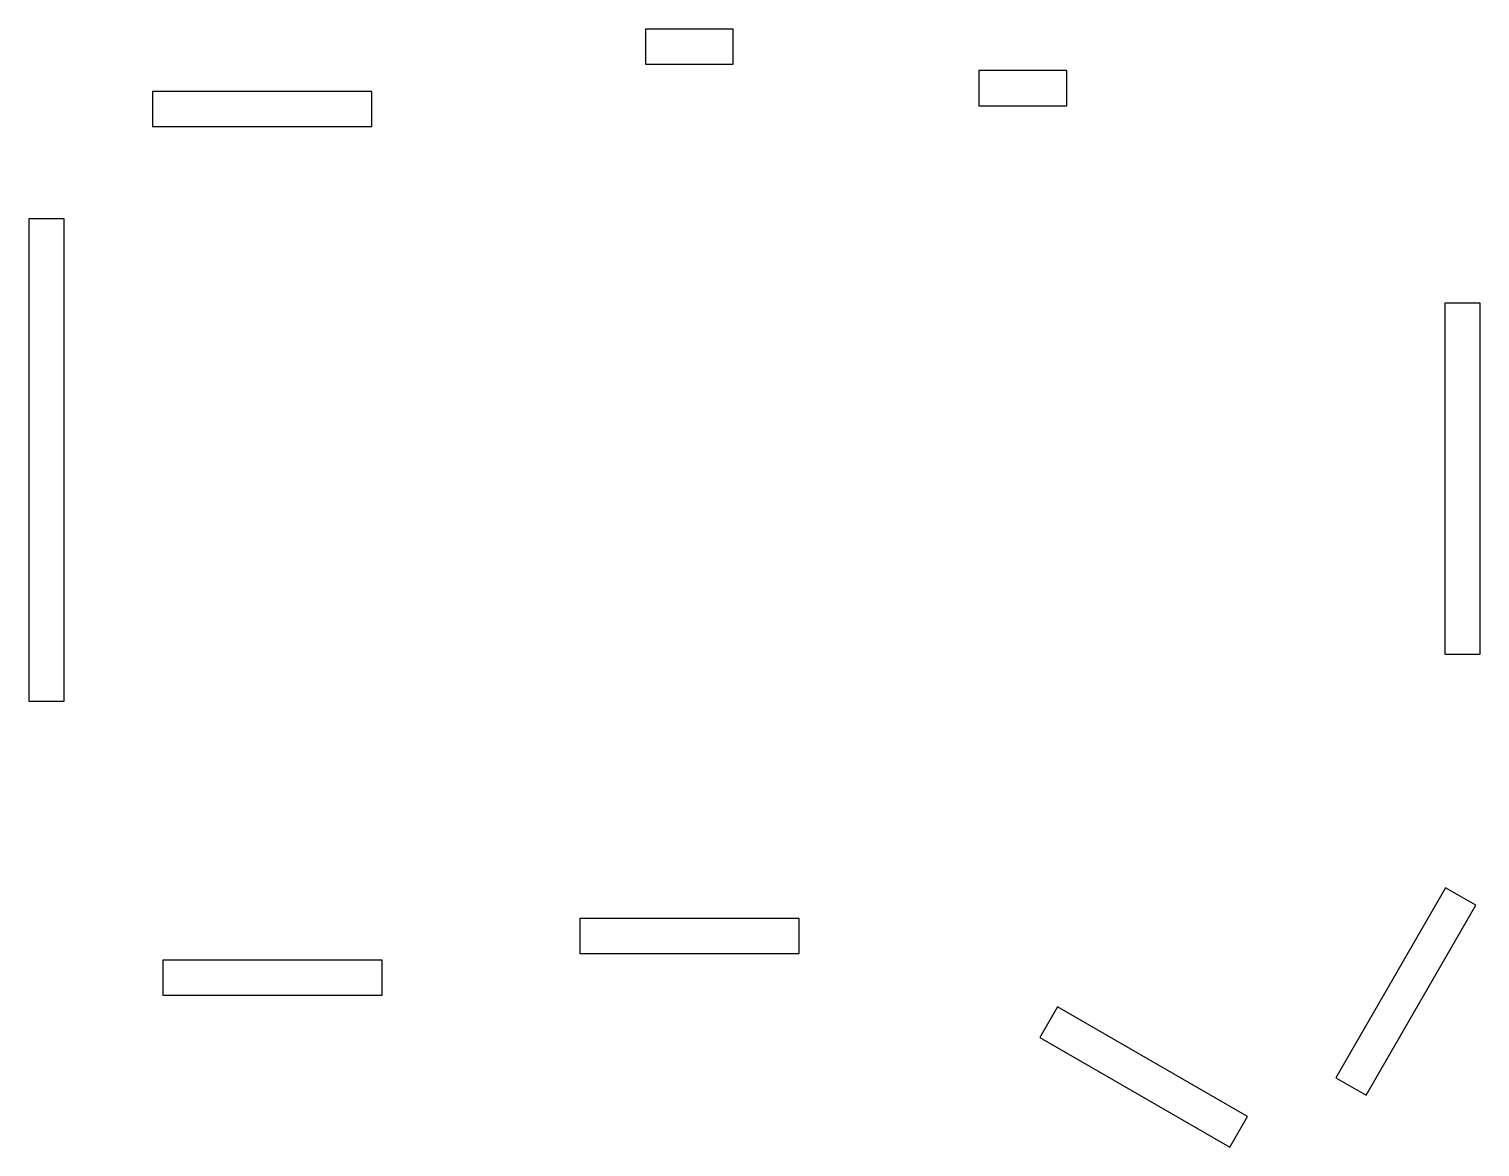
# Model space of a CAD drawing. Header units: millimetres. Extents: x 134 to 299, y -181 to -53.
import ezdxf

# ---------------------------------------------------------------- set-up
doc = ezdxf.new("R2010")
doc.units = ezdxf.units.MM

msp = doc.modelspace()

# ---------------------------------------------------------------- linework, layer by layer
at = {"linetype": 'CONTINUOUS'}
for p, q in [((214.38, -53.38), (204.38, -53.38)), ((204.38, -53.38), (204.38, -57.38)), ((214.38, -57.38), (214.38, -53.38)), ((204.38, -57.38), (214.38, -57.38)), ((252.38, -58.12), (242.38, -58.12)), ((242.38, -58.12), (242.38, -62.12)), ((252.38, -62.12), (252.38, -58.12)), ((173.19, -60.5), (148.19, -60.5)), ((148.19, -60.5), (148.19, -64.5)), ((173.19, -64.5), (173.19, -60.5)), ((242.38, -62.12), (252.38, -62.12)), ((148.19, -64.5), (173.19, -64.5)), ((138.12, -75), (134.12, -75)), ((134.12, -75), (134.12, -130)), ((138.12, -130), (138.12, -75)), ((299.48, -84.62), (295.48, -84.62)), ((295.48, -84.62), (295.48, -124.62)), ((299.48, -124.62), (299.48, -84.62)), ((295.48, -124.62), (299.48, -124.62)), ((134.12, -130), (138.12, -130)), ((295.54, -151.25), (283.04, -172.91)), ((299, -153.25), (295.54, -151.25)), ((286.5, -174.91), (299, -153.25)), ((221.88, -154.75), (196.88, -154.75)), ((196.88, -154.75), (196.88, -158.75)), ((221.88, -158.75), (221.88, -154.75)), ((174.38, -159.5), (149.38, -159.5)), ((149.38, -159.5), (149.38, -163.5)), ((174.38, -163.5), (174.38, -159.5)), ((196.88, -158.75), (221.88, -158.75)), ((149.38, -163.5), (174.38, -163.5)), ((251.32, -164.84), (249.32, -168.31)), ((272.97, -177.34), (251.32, -164.84)), ((249.32, -168.31), (270.97, -180.81)), ((283.04, -172.91), (286.5, -174.91)), ((270.97, -180.81), (272.97, -177.34))]:
    msp.add_line(p, q, dxfattribs=at)

doc.saveas('drawing.dxf')
